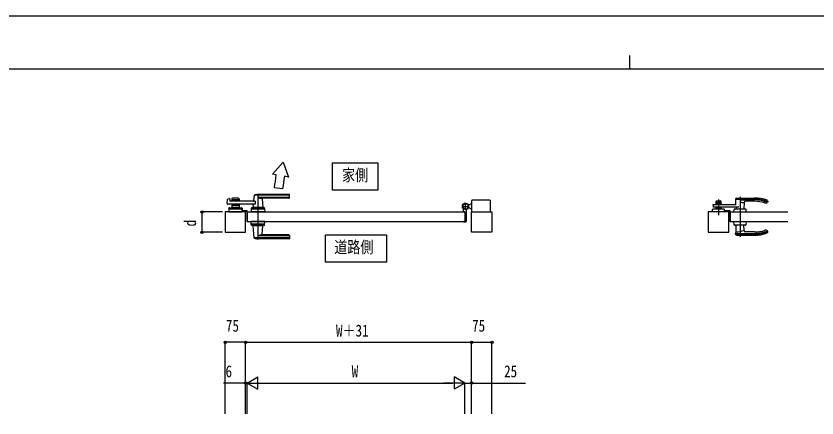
# Model space of a CAD drawing. Units: millimetres, scale not verified. Extents: x -4205 to 4205, y -2970 to 2970.
# Drawn here: x -2262 to 685, y 1491 to 2970 of the extents above; entities that cross this region are included whole.
import ezdxf
from ezdxf.enums import TextEntityAlignment as Align

# ---------------------------------------------------------------- set-up
doc = ezdxf.new("R2010")
doc.units = ezdxf.units.MM
doc.header["$LTSCALE"] = 12
for name, color, linetype in [('0-2_USER1', 3, 'Continuous'), ('0-3_YKK_A1', 4, 'Continuous'), ('0-4_YKK_D', 6, 'Continuous'), ('0-5_YKK_ZWAK', 7, 'Continuous')]:
    doc.layers.add(name, color=color, linetype=linetype)
doc.styles.add('ＭＳ ゴシック', font='')
doc.styles.get('ＭＳ ゴシック').set_extended_font_data('MS Gothic')

msp = doc.modelspace()

# ---------------------------------------------------------------- linework, layer by layer
at = {"layer": '0-2_USER1'}
for points in [[(-1097.52, 2329.18), (-1097.52, 2429.18), (-931.12, 2429.18), (-931.12, 2329.18)], [(-1123.31, 2064.18), (-1123.31, 2164.18), (-899.31, 2164.18), (-899.31, 2064.18)]]:
    msp.add_lwpolyline(points, close=True, dxfattribs=at)
at = {"layer": '0-3_YKK_A1'}
for p, q in [((-1278.85, 2432.42), (-1319.07, 2387.9)), ((-1278.85, 2432.42), (-1259.98, 2377.48)), ((-1304.73, 2385.37), (-1319.07, 2387.9)), ((-1259.98, 2377.48), (-1274.75, 2380.09)), ((-1281.19, 2334.5), (-1311.02, 2337.68)), ((-1443.31, 2299.18), (-1466.31, 2299.18)), ((-1386.36, 2309.56), (-1388.06, 2290.49)), ((-1257.31, 2310.16), (-1386.1, 2310.16)), ((-1372.31, 2315.18), (-1372.31, 2148.18)), ((-1257.31, 2313.18), (-1372.31, 2313.18)), ((-1257.31, 2302.51), (-1372.31, 2302.51)), ((-1258.31, 2299.18), (-1357.33, 2299.18)), ((-1256.31, 2301.18), (-1256.31, 2312.18)), ((389.36, 2300.18), (455.36, 2300.18)), ((389.36, 2300.18), (396.54, 2300.18)), ((401.86, 2305.05), (401.86, 2157.41)), ((-1485.14, 2279.83), (-1483.92, 2295.24)), ((-1482.41, 2297.02), (-1476.99, 2298.38)), ((-1475.75, 2297.46), (-1475.36, 2289.63)), ((-1382.75, 2288.68), (-1474.36, 2288.68)), ((-1468.31, 2297.18), (-1468.31, 2288.68)), ((-1468.31, 2294.18), (-1441.31, 2294.18)), ((-1468.31, 2277.68), (-1468.31, 2264.18)), ((-1468.31, 2272.18), (-1441.31, 2272.18)), ((-1466.31, 2290.18), (-1457.22, 2290.18)), ((-1466.31, 2276.18), (-1457.22, 2276.18)), ((-1455.16, 2291.82), (-1456.51, 2290.47)), ((-1455.16, 2274.53), (-1456.51, 2275.88)), ((-1454.45, 2291.82), (-1453.1, 2290.47)), ((-1454.45, 2274.53), (-1453.1, 2275.88)), ((-1452.39, 2290.18), (-1443.31, 2290.18)), ((-1452.39, 2276.18), (-1443.31, 2276.18)), ((-1441.31, 2297.18), (-1441.31, 2288.68)), ((-1441.31, 2277.68), (-1441.31, 2264.18)), ((-1389.68, 2272.22), (-1390.28, 2265.49)), ((-1357.14, 2296.99), (-1354.34, 2265.49)), ((-621.31, 2269.18), (-595.31, 2269.18)), ((-608.31, 2256.18), (-608.31, 2282.18)), ((-592.81, 2275.18), (-598.5, 2275.18)), ((-592.81, 2275.18), (-590.31, 2277.68)), ((-585.31, 2277.68), (-590.31, 2277.68)), ((-585.31, 2249.18), (-585.31, 2290.68)), ((-520.31, 2292.68), (-583.31, 2292.68)), ((-518.31, 2290.68), (-518.31, 2249.18)), ((301.86, 2276.68), (387.3, 2276.68)), ((301.86, 2276.68), (302.38, 2266.68)), ((313.36, 2276.68), (313.36, 2288.68)), ((313.36, 2283.68), (318.36, 2283.68)), ((318.36, 2278.18), (313.36, 2278.18)), ((314.36, 2289.68), (330.36, 2289.68)), ((326.36, 2286.68), (318.36, 2286.68)), ((318.36, 2286.68), (318.36, 2276.68)), ((318.46, 2286.18), (326.26, 2286.18)), ((318.46, 2276.68), (318.46, 2286.18)), ((318.46, 2282.38), (326.26, 2282.38)), ((318.46, 2278.18), (326.26, 2278.18)), ((322.36, 2294.66), (322.36, 2245.91)), ((326.26, 2286.18), (326.26, 2276.68)), ((326.36, 2286.68), (326.36, 2276.68)), ((326.36, 2283.68), (331.36, 2283.68)), ((331.36, 2278.18), (326.36, 2278.18)), ((331.36, 2288.68), (331.36, 2276.68)), ((385.36, 2296.18), (384.34, 2276.68)), ((385.36, 2296.18), (455.36, 2296.18)), ((401.86, 2293.18), (455.36, 2293.18)), ((416.53, 2283.26), (416.13, 2260.18)), ((455.36, 2288.18), (421.53, 2288.18)), ((503.99, 2286.41), (502.96, 2283.59)), ((503.89, 2288.25), (503.99, 2286.41)), ((-1479.37, 2262.24), (-1479.81, 2249.18)), ((-1479.81, 2249.18), (-1429.81, 2249.18)), ((-1432.08, 2259.18), (-1477.54, 2259.18)), ((-1477.37, 2264.18), (-1432.24, 2264.18)), ((-1441.31, 2264.18), (-1468.31, 2264.18)), ((-1450.31, 2261.38), (-1450.31, 2264.18)), ((-1431.31, 2251.18), (-1431.31, 2253.18)), ((-1429.94, 2253.18), (-1431.31, 2253.18)), ((-1429.88, 2251.18), (-1431.31, 2251.18)), ((-1430.24, 2262.24), (-1429.81, 2249.18)), ((-1413.31, 2253.18), (-1429.94, 2253.18)), ((-1413.31, 2251.18), (-1429.88, 2251.18)), ((-1428.31, 2251.18), (-1428.31, 2248.78)), ((-1418.31, 2250.78), (-1428.31, 2250.78)), ((-1418.31, 2248.78), (-1428.31, 2248.78)), ((-1418.31, 2248.78), (-1418.31, 2251.18)), ((-1413.31, 2251.18), (-1413.31, 2214.18)), ((-1411.81, 2243.93), (-1413.31, 2245.43)), ((-1411.81, 2243.93), (-1411.81, 2239.43)), ((-1411.31, 2243.93), (-1411.81, 2243.93)), ((-1411.31, 2251.18), (-1411.31, 2214.18)), ((-1396.87, 2262.24), (-1397.31, 2249.18)), ((-1347.31, 2249.18), (-1397.31, 2249.18)), ((-1349.58, 2259.18), (-1395.04, 2259.18)), ((-1349.74, 2264.18), (-1394.87, 2264.18)), ((-1354.31, 2265.17), (-1390.31, 2265.17)), ((-1390.31, 2264.18), (-1390.31, 2265.17)), ((-1354.64, 2265.17), (-1389.98, 2265.17)), ((-1387.31, 2265.17), (-1389.48, 2265.17)), ((-1376.81, 2261.38), (-1376.81, 2264.18)), ((-1354.64, 2265.17), (-1357.31, 2265.17)), ((-1354.31, 2264.18), (-1354.31, 2265.17)), ((-1347.74, 2262.24), (-1347.31, 2249.18)), ((-616.31, 2249.98), (-616.31, 2259.01)), ((-611.61, 2249.48), (-615.81, 2249.48)), ((-611.31, 2249.18), (-611.31, 2214.18)), ((-606.31, 2254.23), (-606.31, 2213.68)), ((-592.81, 2263.18), (-598.5, 2263.18)), ((-592.81, 2263.18), (-590.31, 2260.68)), ((-585.31, 2260.68), (-590.31, 2260.68)), ((299.86, 2249.18), (300.5, 2258.31)), ((396.83, 2266.68), (302.38, 2266.68)), ((302.49, 2260.18), (342.22, 2260.18)), ((313.36, 2260.18), (313.36, 2266.68)), ((318.36, 2264.18), (313.36, 2264.18)), ((331.36, 2260.18), (313.36, 2260.18)), ((318.36, 2266.68), (318.36, 2260.18)), ((318.46, 2260.18), (318.46, 2266.68)), ((318.46, 2266.18), (326.26, 2266.18)), ((318.46, 2260.68), (326.26, 2260.68)), ((322.36, 2259.42), (322.36, 2237.47)), ((326.26, 2266.68), (326.26, 2260.18)), ((326.36, 2266.68), (326.36, 2260.18)), ((331.36, 2264.18), (326.36, 2264.18)), ((331.36, 2266.68), (331.36, 2260.18)), ((344.86, 2249.18), (344.22, 2258.31)), ((345.86, 2251.18), (345.86, 2253.18)), ((347.22, 2253.18), (345.86, 2253.18)), ((347.29, 2251.18), (345.86, 2251.18)), ((363.86, 2253.18), (347.22, 2253.18)), ((363.86, 2251.18), (347.29, 2251.18)), ((348.86, 2251.18), (348.86, 2248.78)), ((358.86, 2250.78), (348.86, 2250.78)), ((358.86, 2248.78), (348.86, 2248.78)), ((358.86, 2248.78), (358.86, 2251.18)), ((363.86, 2251.18), (363.86, 2214.18)), ((365.36, 2243.93), (363.86, 2245.43)), ((365.36, 2243.93), (365.36, 2239.43)), ((365.86, 2243.93), (365.36, 2243.93)), ((365.86, 2251.18), (365.86, 2214.18)), ((365.86, 2249.18), (577.36, 2249.18)), ((379.36, 2249.18), (380, 2258.31)), ((381.99, 2260.18), (421.72, 2260.18)), ((387.48, 2266.68), (387.59, 2260.18)), ((387.48, 2266.68), (387.59, 2260.18)), ((424.36, 2249.18), (423.72, 2258.31)), ((-1411.81, 2223.93), (-1413.31, 2225.43)), ((-1411.31, 2214.18), (-1413.31, 2214.18)), ((-1411.31, 2223.93), (-1411.81, 2223.93)), ((-1411.81, 2219.43), (-1411.81, 2223.93)), ((-1396.87, 2201.11), (-1397.31, 2214.18)), ((-1347.31, 2214.18), (-1397.31, 2214.18)), ((-1347.74, 2201.11), (-1347.31, 2214.18)), ((-616.31, 2213.38), (-616.31, 2212.68)), ((-611.61, 2213.88), (-615.81, 2213.88)), ((-608.31, 2211.68), (-615.31, 2211.68)), ((365.36, 2223.93), (363.86, 2225.43)), ((365.86, 2214.18), (363.86, 2214.18)), ((365.86, 2223.93), (365.36, 2223.93)), ((365.36, 2219.43), (365.36, 2223.93)), ((380.21, 2202.04), (379.36, 2214.18)), ((424.36, 2214.18), (423.51, 2202.04)), ((-1349.58, 2204.18), (-1395.04, 2204.18)), ((-1349.74, 2199.18), (-1394.87, 2199.18)), ((-1390.31, 2199.18), (-1390.31, 2198.18)), ((-1354.31, 2198.18), (-1390.31, 2198.18)), ((-1386.36, 2153.78), (-1390.28, 2197.85)), ((-1357.13, 2166.35), (-1354.33, 2197.85)), ((-1354.31, 2199.18), (-1354.31, 2198.18)), ((421.51, 2200.18), (382.2, 2200.18)), ((387.17, 2176.18), (387.59, 2200.18)), ((416.48, 2180.09), (416.13, 2200.18)), ((-1257.3, 2153.19), (-1386.1, 2153.19)), ((-1257.3, 2160.84), (-1372.3, 2160.84)), ((-1258.3, 2164.18), (-1357.33, 2164.18)), ((-1256.3, 2162.18), (-1256.3, 2151.18)), ((385.36, 2167.18), (385.52, 2170.17)), ((385.36, 2167.18), (455.36, 2167.18)), ((385.52, 2170.18), (455.36, 2170.18)), ((387.17, 2176.18), (395.12, 2176.18)), ((389.36, 2163.18), (455.36, 2163.18)), ((397.11, 2167.18), (406.61, 2167.18)), ((455.36, 2175.18), (421.48, 2175.18)), ((503.99, 2176.94), (502.96, 2179.76)), ((503.89, 2175.1), (503.99, 2176.94)), ((-1257.3, 2150.18), (-1372.3, 2150.18))]:
    msp.add_line(p, q, dxfattribs=at)
for points in [[(-1382.75, 2288.68), (-1382.75, 2277.68), (-1483.14, 2277.68)], [(401.86, 2286.22), (409.13, 2284.16), (416.53, 2283.26)], [(-1450.31, 2261.38), (-1459.31, 2261.38), (-1459.31, 2264.18)], [(-1411.31, 2249.18), (-1411.31, 2214.18), (-611.31, 2214.18)], [(-1411.31, 2249.18), (-611.31, 2249.18), (-611.31, 2214.18)], [(-1376.81, 2261.38), (-1367.81, 2261.38), (-1367.81, 2264.18)], [(365.86, 2249.18), (365.86, 2214.18), (577.36, 2214.18)], [(-1411.31, 2239.43), (-1411.81, 2239.43), (-1413.31, 2237.93)], [(-1411.31, 2219.43), (-1411.81, 2219.43), (-1413.31, 2217.93)], [(365.86, 2239.43), (365.36, 2239.43), (363.86, 2237.93)], [(365.86, 2219.43), (365.36, 2219.43), (363.86, 2217.93)], [(395.12, 2176.18), (401.85, 2177.13), (409.13, 2179.19), (416.53, 2180.09)]]:
    msp.add_lwpolyline(points, dxfattribs=at)
for points in [[(-1492.31, 2174.18), (-1417.31, 2174.18), (-1417.31, 2249.18), (-1492.31, 2249.18)], [(-511.31, 2174.18), (-586.31, 2174.18), (-586.31, 2249.18), (-511.31, 2249.18)], [(284.86, 2174.18), (359.86, 2174.18), (359.86, 2249.18), (284.86, 2249.18)]]:
    msp.add_lwpolyline(points, close=True, dxfattribs=at)
for radius in [11.5, 10.35]:
    msp.add_circle((-608.31, 2269.18), radius, dxfattribs=at)
for centre, radius, start, end in [((-9305.82, 3417.27), 8067.36, 352.30953, 352.65116), ((-611.7, 2263.18), 673.28, 170.00114, 173.91932), ((-1466.31, 2297.18), 2, 90, 180), ((-1443.31, 2297.18), 2, 0, 90), ((-1385.37, 2309.48), 1, 113.30607, 174.91858), ((-1372.31, 2279.18), 34, 90, 113.30607), ((-1358.52, 2329.15), 30, 242.63879, 272.27092), ((-1355.15, 2297.18), 2, 90, 185.08142), ((-1258.31, 2301.18), 2, 270, 0), ((-1257.31, 2312.18), 1, 0, 90), ((-1257.31, 2309.16), 1, 0, 90), ((-1257.31, 2303.51), 1, 270, 0), ((389.36, 2296.18), 4, 90, 180), ((455.36, 2170.18), 130, 69.29913, 90), ((-1483.14, 2279.68), 2, 175.49449, 270), ((-1481.93, 2295.08), 2, 104.03624, 175.49449), ((-1476.75, 2297.41), 1, 2.86241, 104.03624), ((-1474.36, 2289.68), 1, 182.86241, 270), ((-1466.31, 2292.18), 2, 180, 270), ((-1466.31, 2274.18), 2, 90, 180), ((-1457.22, 2291.18), 1, 270, 315), ((-1457.22, 2275.18), 1, 45, 90), ((-1454.81, 2291.47), 0.5, 45, 135), ((-1454.81, 2274.88), 0.5, 225, 315), ((-1452.39, 2291.18), 1, 225, 270), ((-1452.39, 2275.18), 1, 90, 135), ((-1443.31, 2292.18), 2, 270, 0), ((-1443.31, 2274.18), 2, 0, 90), ((-1394.66, 2272.67), 5, 354.91858, 90), ((-1390.05, 2290.67), 2, 270, 354.91858), ((-608.31, 2269.18), 11.5, 295.10278, 218.01228), ((-583.31, 2290.68), 2, 90, 180), ((-520.31, 2290.68), 2, 0, 90), ((314.36, 2288.68), 1, 90, 180), ((330.36, 2288.68), 1, 0, 90), ((421.53, 2283.18), 5, 90, 179), ((455.36, 2170.18), 126, 67.2969, 90), ((455.36, 2170.18), 123, 67.23092, 90), ((455.36, 2170.18), 118, 72.24092, 90), ((495.93, 2296.84), 15, 252.24092, 297.97456), ((499.9, 2288.04), 4, 3, 69.29913), ((-1477.54, 2257.18), 2, 90, 178.09085), ((-1477.37, 2262.18), 2, 90, 178.09085), ((-1432.24, 2262.18), 2, 1.90915, 90), ((-1432.08, 2257.18), 2, 1.90915, 90), ((-1413.31, 2251.18), 2, 0, 90), ((-1395.04, 2257.18), 2, 90, 178.09085), ((-1394.87, 2262.18), 2, 90, 178.09085), ((-1389.98, 2265.47), 0.3, 174.91858, 270), ((-1354.64, 2265.47), 0.3, 270, 5.08142), ((-1349.74, 2262.18), 2, 1.90915, 90), ((-1349.58, 2257.18), 2, 1.90915, 90), ((-621.31, 2259.01), 5, 0, 38.01228), ((-615.81, 2249.98), 0.5, 180, 270), ((-611.61, 2249.18), 0.3, 0, 90), ((-601.31, 2254.23), 5, 115.10278, 179.99998), ((302.49, 2258.18), 2, 90, 176), ((342.22, 2258.18), 2, 4, 90), ((363.86, 2251.18), 2, 0, 90), ((381.99, 2258.18), 2, 90, 176), ((421.72, 2258.18), 2, 4, 90), ((-615.81, 2213.38), 0.5, 90, 180), ((-615.31, 2212.68), 1, 180, 270), ((-611.61, 2214.18), 0.3, 270, 0), ((-608.31, 2213.68), 2, 270, 0), ((-1395.04, 2206.18), 2, 181.90915, 270), ((-1394.87, 2201.18), 2, 181.90915, 270), ((-1389.98, 2197.88), 0.3, 90, 185.08142), ((-1354.63, 2197.88), 0.3, 354.91858, 90), ((-1349.74, 2201.18), 2, 270, 358.09085), ((-1349.58, 2206.18), 2, 270, 358.09085), ((382.2, 2202.18), 2, 184, 270), ((421.51, 2202.18), 2, 270, 356), ((455.36, 2293.18), 118, 270, 287.75908), ((495.93, 2166.51), 15, 62.02544, 107.75908), ((-1385.36, 2153.87), 1, 185.08142, 246.69393), ((-1372.3, 2184.18), 34, 246.69393, 270), ((-1358.52, 2134.2), 30, 87.72908, 117.36121), ((-1355.14, 2166.18), 2, 174.91858, 270), ((-1258.3, 2162.18), 2, 0, 90), ((-1257.3, 2159.84), 1, 0, 90), ((-1257.3, 2154.19), 1, 270, 0), ((389.36, 2167.18), 4, 180, 270), ((374.67, 2176.4), 12.5, 330.14993, 359), ((421.48, 2180.18), 5, 181, 270), ((455.36, 2293.18), 123, 270, 292.76908), ((455.36, 2293.18), 126, 270, 292.7031), ((455.36, 2293.18), 130, 270, 290.70087), ((499.9, 2175.31), 4, 290.70087, 357), ((-1257.3, 2151.18), 1, 270, 0)]:
    msp.add_arc(centre, radius, start, end, dxfattribs=at)
at = {"layer": '0-4_YKK_D'}
for p, q in [((-1502.31, 2249.18), (-1579.43, 2249.18)), ((-1578.43, 2249.18), (-1578.43, 2174.18)), ((-1502.31, 2174.18), (-1579.43, 2174.18)), ((-1492.31, 1506.3), (-1492.31, 1770.18)), ((-1417.31, 1769.18), (-1492.31, 1769.18)), ((-1417.31, 1506.3), (-1417.31, 1770.18)), ((-1417.31, 1506.3), (-1417.31, 1770.18)), ((-1417.31, 1769.18), (-586.31, 1769.18)), ((-586.31, 1506.3), (-586.31, 1770.18)), ((-586.31, 1506.3), (-586.31, 1770.18)), ((-586.31, 1769.18), (-511.31, 1769.18)), ((-511.31, 1506.3), (-511.31, 1770.18)), ((-1411.31, 1619.18), (-1372.34, 1641.68)), ((-1372.34, 1596.68), (-1372.34, 1641.68)), ((-611.31, 1619.18), (-650.28, 1641.68)), ((-650.28, 1641.68), (-650.28, 1596.68)), ((-1417.31, 1619.18), (-1499.31, 1619.18)), ((-1417.31, 1506.3), (-1417.31, 1620.18)), ((-1411.31, 1619.18), (-1417.31, 1619.18)), ((-1411.31, 1506.3), (-1411.31, 1620.18)), ((-1411.31, 1506.3), (-1411.31, 1620.18)), ((-1411.31, 1619.18), (-1394.31, 1619.18)), ((-1411.31, 1619.18), (-1372.34, 1596.68)), ((-1411.31, 1619.18), (-1333.37, 1619.18)), ((-1366.31, 1619.18), (-656.31, 1619.18)), ((-611.31, 1619.18), (-689.25, 1619.18)), ((-611.31, 1619.18), (-650.28, 1596.68)), ((-611.31, 1506.3), (-611.31, 1620.18)), ((-611.31, 1506.3), (-611.31, 1620.18)), ((-586.31, 1506.3), (-586.31, 1620.18))]:
    msp.add_line(p, q, dxfattribs=at)
msp.add_lwpolyline([(-611.31, 1619.18), (-586.31, 1619.18), (-387.96, 1619.18)], dxfattribs=at)
for centre in [(-1578.43, 2249.18), (-1578.43, 2174.18), (-1492.31, 1769.18), (-1417.31, 1769.18), (-1417.31, 1769.18), (-586.31, 1769.18), (-586.31, 1769.18), (-511.31, 1769.18), (-1417.31, 1619.18), (-586.31, 1619.18)]:
    msp.add_circle(centre, 4.25, dxfattribs=at)
at = {"layer": '0-5_YKK_ZWAK'}
for p, q in [((-4.98, 2825), (-4.98, 2775)), ((3895.02, 2775), (-3904.98, 2775))]:
    msp.add_line(p, q, dxfattribs=at)
msp.add_lwpolyline([(-4205, -2970), (4205, -2970), (4205, 2970), (-4205, 2970)], close=True, dxfattribs=at)

# ---------------------------------------------------------------- texts
at = {"layer": '0-2_USER1', "style": 'ＭＳ ゴシック', "width": 0.8}
for s, p in [('家側', (-1062.51, 2349.18)), ('道路側', (-1091.31, 2084.18))]:
    msp.add_text(s, height=43.99, dxfattribs=at).set_placement(p, align=Align.BOTTOM_LEFT)
at = {"layer": '0-4_YKK_D', "style": 'ＭＳ ゴシック', "width": 0.8}
msp.add_text('d', height=43.99, rotation=90, dxfattribs=at).set_placement((-1586.43, 2195.68), align=Align.BOTTOM_LEFT)
for s, p in [('75', (-1490.01, 1795.18)), ('W＋31', (-1085.01, 1777.18)), ('75', (-584.01, 1795.18)), ('6', (-1491.31, 1627.18)), ('W', (-1027.31, 1627.18)), ('25', (-466.36, 1627.18))]:
    msp.add_text(s, height=43.99, dxfattribs=at).set_placement(p, align=Align.BOTTOM_LEFT)

doc.saveas('drawing.dxf')
